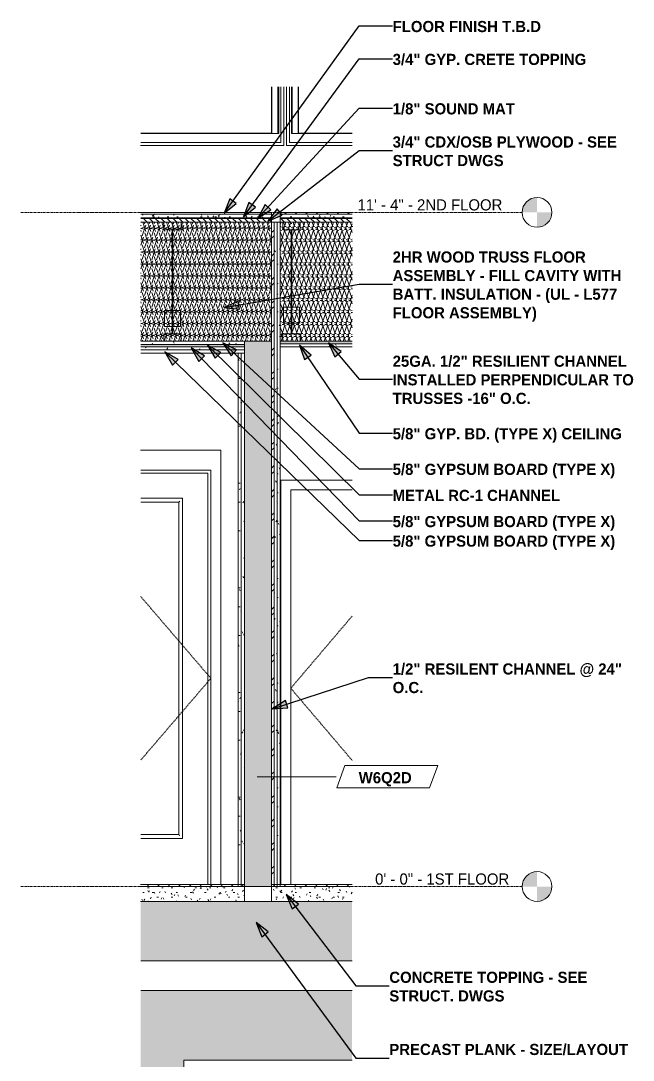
# Model space of a CAD drawing. Header units: inches. Extents: x 2469 to 3241, y -184 to 455.
# Drawn here: x 3117.3 to 3240.8, y -35 to 174.6 of the extents above; entities that cross this region are included whole.
import ezdxf

# ---------------------------------------------------------------- set-up
doc = ezdxf.new("R2010")
doc.units = ezdxf.units.IN
doc.header["$MEASUREMENT"] = 0
doc.linetypes.add('Dash 1_16_', pattern=[0.125, 0.0625, -0.0625])
doc.linetypes.add('Grid Line 1_2_', pattern=[0.875, 0.5, -0.125, 0.125, -0.125])
for name, color, linetype, lineweight in [('0-3', 55, 'Continuous', 9), ('0-4', 250, 'Continuous', 5), ('0-5', 253, 'Continuous', 9), ('A-CLNG-1', 251, 'Continuous', 5), ('A-CLNG-2', 13, 'Continuous', 9), ('A-CLNG-3', 7, 'Continuous', 9), ('A-CLNG-PATT-1', 45, 'Continuous', 9), ('A-DOOR-2', 55, 'Continuous', 9), ('A-DOOR-3', 55, 'Dash 1_16_', 9), ('A-DOOR-6', 253, 'Dash 1_16_', 9), ('A-DOOR-FRAM-2', 55, 'Continuous', 9), ('A-DOOR-FRAM-3', 253, 'Continuous', 9), ('A-FLOR-2', 8, 'Continuous', 5), ('A-FLOR-3', 7, 'Continuous', 9), ('A-FLOR-5', 192, 'Continuous', 9), ('A-FLOR-LEVL', 51, 'Continuous', 9), ('A-FLOR-LEVL-1', 51, 'Grid Line 1_2_', 9), ('A-FLOR-MCUT-1', 7, 'Continuous', 9), ('A-FLOR-MCUT-2', 51, 'Continuous', 9), ('A-FLOR-PATT-1', 45, 'Continuous', 9), ('A-GLAZ-1', 55, 'Continuous', 9), ('A-WALL-1', 7, 'Continuous', 9), ('A-WALL-2', 55, 'Continuous', 9), ('A-WALL-IDEN', 211, 'Continuous', 9), ('A-WALL-PATT-1', 55, 'Continuous', 9), ('A-WALL-PATT-2', 45, 'Continuous', 9), ('G-ANNO-TEXT', 231, 'Continuous', 30), ('G-ANNO-TEXT-1', 231, 'Continuous', 9), ('I-WALL-2', 7, 'Continuous', 9), ('S-BEAM-1', 55, 'Continuous', 9), ('S-BEAM-2', 10, 'Continuous', 9), ('S-BEAM-3', 7, 'Continuous', 9), ('S-FNDN-3', 55, 'Continuous', 9)]:
    doc.layers.add(name, color=color, linetype=linetype, lineweight=lineweight)
doc.styles.add('Century Gothic', font='ufonts.com_century-gothic.ttf', dxfattribs={"height": 2.25})
doc.styles.add('Century Gothic_B', font='GOTHICB.TTF', dxfattribs={"height": 2.25})
pattern_1 = [(0, (3412.718, 67.914), (7.68, 1.92), [0.317, -5.443, 0.317, -5.443, -30.72]), (0, (3412.718, 67.914), (7.68, 1.92), [-11.52, 0.317, -11.203, 0.317, -5.443, -13.44]), (0, (3412.718, 67.914), (7.68, 1.92), [-28.8, 0.317, -3.523, 0.317, -9.283]), (120, (3415.598, 68.874), (-5.502769, 5.691075), [0.317, -5.443, 0.317, -5.443, -30.72]), (120, (3415.598, 68.874), (-5.502769, 5.691075), [-11.52, 0.317, -11.203, 0.317, -5.443, -13.44]), (120, (3415.598, 68.874), (-5.502769, 5.691075), [-28.8, 0.317, -3.523, 0.317, -9.283]), (240, (3416.558, 72.714), (-2.177231, -7.611075), [0.317, -5.443, 0.317, -5.443, -30.72]), (240, (3416.558, 72.714), (-2.177231, -7.611075), [-11.52, 0.317, -11.203, 0.317, -5.443, -13.44]), (240, (3416.558, 72.714), (-2.177231, -7.611075), [-28.8, 0.317, -3.523, 0.317, -9.283])]
pattern_2 = [(161.57, (3412.838, 68.034), (-0.9603837, -0.00039918), [0, -6.83, 0.758, 0]), (18.43, (3412.598, 68.034), (-0.9603837, 0.00039918), [0, -6.83, 0.758, 0]), (108.43, (3412.838, 68.034), (0.47951018, -2.4005264), [2.276, -5.312]), (71.57, (3412.598, 68.034), (0.47951018, 2.4005264), [2.276, -5.312])]
pattern_3 = [(0, (3412.718, 67.914), (3.84, 0.96), [0.317, -2.563, 0.317, -2.563, -15.36]), (0, (3412.718, 67.914), (3.84, 0.96), [-5.76, 0.317, -5.443, 0.317, -2.563, -6.72]), (0, (3412.718, 67.914), (3.84, 0.96), [-14.4, 0.317, -1.603, 0.317, -4.483]), (120, (3414.158, 68.394), (-2.7513844, 2.8455376), [0.317, -2.563, 0.317, -2.563, -15.36]), (120, (3414.158, 68.394), (-2.7513844, 2.8455376), [-5.76, 0.317, -5.443, 0.317, -2.563, -6.72]), (120, (3414.158, 68.394), (-2.7513844, 2.8455376), [-14.4, 0.317, -1.603, 0.317, -4.483]), (240, (3414.638, 70.314), (-1.0886156, -3.8055376), [0.317, -2.563, 0.317, -2.563, -15.36]), (240, (3414.638, 70.314), (-1.0886156, -3.8055376), [-5.76, 0.317, -5.443, 0.317, -2.563, -6.72]), (240, (3414.638, 70.314), (-1.0886156, -3.8055376), [-14.4, 0.317, -1.603, 0.317, -4.483])]
pattern_4 = [(135, (3868.5813, 67.914), (-1.0606602, -1.0606602), [])]
pattern_5 = [(0, (3868.5813, 67.914), (3.84, 0.96), [0.317, -2.563, 0.317, -2.563, -15.36]), (0, (3868.5813, 67.914), (3.84, 0.96), [-5.76, 0.317, -5.443, 0.317, -2.563, -6.72]), (0, (3868.5813, 67.914), (3.84, 0.96), [-14.4, 0.317, -1.603, 0.317, -4.483]), (120, (3870.0213, 68.394), (-2.7513844, 2.8455376), [0.317, -2.563, 0.317, -2.563, -15.36]), (120, (3870.0213, 68.394), (-2.7513844, 2.8455376), [-5.76, 0.317, -5.443, 0.317, -2.563, -6.72]), (120, (3870.0213, 68.394), (-2.7513844, 2.8455376), [-14.4, 0.317, -1.603, 0.317, -4.483]), (240, (3870.5013, 70.314), (-1.0886156, -3.8055376), [0.317, -2.563, 0.317, -2.563, -15.36]), (240, (3870.5013, 70.314), (-1.0886156, -3.8055376), [-5.76, 0.317, -5.443, 0.317, -2.563, -6.72]), (240, (3870.5013, 70.314), (-1.0886156, -3.8055376), [-14.4, 0.317, -1.603, 0.317, -4.483])]

# ---------------------------------------------------------------- blocks, each defined once
blk = doc.blocks.new('SWING - SINGLE - FLUSH - SWING - 34_ x 80_ - WITH ACOUSTICAL SEAL-3983847-WALL SECTION - WEST STAIR - NORTH CORRIDOR WALL')
at = {"layer": 'A-DOOR-6'}
for p in [(2728.24, 54.55), (2728.24, 25.45)]:
    blk.add_line(p, (2715.87, 40), dxfattribs=at)
at = {"layer": 'A-DOOR-FRAM-3'}
for p, q in [((2728.24, 82), (2713.87, 82)), ((2713.87, 82), (2713.87, 0.37)), ((2715.87, 0.37), (2715.87, 80)), ((2715.87, 80), (2728.24, 80))]:
    blk.add_line(p, q, dxfattribs=at)
blk = doc.blocks.new('CTR - 1st Phase - Unit Layouts_rvt-4-WALL SECTION - WEST STAIR - NORTH CORRIDOR WALL')
at = {"layer": '0-5'}
blk.add_blockref('SWING - SINGLE - FLUSH - SWING - 34_ x 80_ - WITH ACOUSTICAL SEAL-3983847-WALL SECTION - WEST STAIR - NORTH CORRIDOR WALL', (0, 0), dxfattribs=at)
blk = doc.blocks.new('CTR - 1st Phase -Stairs _ Elevators_rvt-4-WALL SECTION - WEST STAIR - NORTH CORRIDOR WALL')
at = {"layer": 'A-CLNG-1'}
blk.add_hatch(color=256, dxfattribs=at).paths.add_polyline_path([(2706.5, 108.87), (2706.5, 109.37), (2685.59, 109.37), (2685.59, 108.87), (2705.87, 108.87)], flags=0)
at = {"layer": 'A-CLNG-PATT-1'}
h = blk.add_hatch(dxfattribs=at)
h.set_pattern_fill('FP_45', color=256, style=0, pattern_type=2)
h.set_pattern_definition(pattern_1)
h.paths.add_polyline_path([(2706.5, 109.37), (2706.5, 110), (2685.59, 110), (2685.59, 109.37), (2705.87, 109.37)], flags=0)
h = blk.add_hatch(dxfattribs=at)
h.set_pattern_fill('FP_45', color=256, style=0, pattern_type=2)
h.set_pattern_definition(pattern_1)
h.paths.add_polyline_path([(2705.25, 108.25), (2706.5, 108.25), (2706.5, 108.87), (2685.59, 108.87), (2685.59, 108.25), (2696.25, 108.25)], flags=0)
h = blk.add_hatch(dxfattribs=at)
h.set_pattern_fill('FP_45', color=256, style=0, pattern_type=2)
h.set_pattern_definition(pattern_1)
h.paths.add_polyline_path([(2692.75, 107.62), (2706.5, 107.62), (2706.5, 108.25), (2685.59, 108.25), (2685.59, 107.62)], flags=0)
at = {"layer": 'A-FLOR-2'}
blk.add_hatch(color=256, dxfattribs=at).paths.add_polyline_path([(2706.92, 134.75), (2712, 134.75), (2712, 134.87), (2685.59, 134.87), (2685.59, 134.75), (2691.96, 134.75)], flags=0)
at = {"layer": 'A-FLOR-PATT-1'}
h = blk.add_hatch(dxfattribs=at)
h.set_pattern_fill('FP_42', color=256, style=0, pattern_type=2)
h.set_pattern_definition(pattern_3)
h.paths.add_polyline_path([(2685.59, 134.87), (2712, 134.87), (2712, 135.62), (2685.59, 135.62)], flags=0)
h = blk.add_hatch(dxfattribs=at)
h.set_pattern_fill('FP_43', color=256, style=0, pattern_type=2)
h.set_pattern_definition([(0, (3412.718, 67.914), (0, 1.2), []), (315, (3412.718, 67.914), (1.1992531, 0), [1.696, -1.696]), (45, (3412.718, 67.914), (1.1992531, 0), [1.696, -1.696])])
h.paths.add_polyline_path([(2712, 134), (2712, 134.75), (2685.59, 134.75), (2685.59, 134), (2706.92, 134)], flags=0)
h = blk.add_hatch(dxfattribs=at)
h.set_pattern_fill('FP_40', color=256, style=0, pattern_type=2)
h.set_pattern_definition(pattern_2)
h.paths.add_polyline_path([(2706.92, 110), (2712, 110), (2712, 134), (2685.59, 134), (2685.59, 110), (2706.5, 110)], flags=0)
at = {"layer": 'A-WALL-PATT-2'}
h = blk.add_hatch(dxfattribs=at)
h.set_pattern_fill('FP_46', color=256, style=0, pattern_type=2)
h.set_pattern_definition([(45, (3412.718, 67.914), (-2.375879, 2.375879), []), (45, (3412.718, 71.514), (-2.375879, 2.375879), [])])
h.paths.add_polyline_path([(2712.5, 0.37), (2712.5, 0.37), (2712.5, 134), (2712, 134), (2712, 0.37)], flags=0)
h = blk.add_hatch(dxfattribs=at)
h.set_pattern_fill('FP_45', color=256, style=0, pattern_type=2)
h.set_pattern_definition(pattern_1)
h.paths.add_polyline_path([(2713.12, 0.37), (2713.12, 134), (2712.5, 134), (2712.5, 0.37)], flags=0)
h = blk.add_hatch(dxfattribs=at)
h.set_pattern_fill('FP_45', color=256, style=0, pattern_type=2)
h.set_pattern_definition(pattern_1)
h.paths.add_polyline_path([(2713.75, 0.37), (2713.75, 134), (2713.12, 134), (2713.12, 0.37)], flags=0)
h = blk.add_hatch(dxfattribs=at)
h.set_pattern_fill('FP_40', color=256, style=0, pattern_type=2)
h.set_pattern_definition(pattern_2)
h.paths.add_polyline_path([(2712, 0), (2712, 110), (2706.5, 110), (2706.5, 0), (2706.92, 0)], flags=0)
h = blk.add_hatch(dxfattribs=at)
h.set_pattern_fill('FP_45', color=256, style=0, pattern_type=2)
h.set_pattern_definition(pattern_1)
h.paths.add_polyline_path([(2705.87, 0.37), (2705.87, 107.62), (2705.25, 107.62), (2705.25, 0.37)], flags=0)
h = blk.add_hatch(dxfattribs=at)
h.set_pattern_fill('FP_45', color=256, style=0, pattern_type=2)
h.set_pattern_definition(pattern_1)
h.paths.add_polyline_path([(2705.87, 0.37), (2706.5, 0.37), (2706.5, 107.62), (2705.87, 107.62), (2705.87, 2.12)], flags=0)
at = {"layer": 'A-CLNG-3'}
for p, q in [((2706.5, 110), (2685.59, 110)), ((2706.5, 109.37), (2685.59, 109.37)), ((2706.5, 109.37), (2706.5, 110)), ((2706.5, 108.87), (2706.5, 109.37)), ((2706.5, 108.87), (2685.59, 108.87)), ((2706.5, 108.25), (2685.59, 108.25)), ((2685.59, 107.62), (2705.25, 107.62)), ((2705.25, 107.62), (2705.87, 107.62)), ((2705.87, 107.62), (2706.5, 107.62)), ((2706.5, 108.25), (2706.5, 108.87)), ((2706.5, 107.62), (2706.5, 108.25))]:
    blk.add_line(p, q, dxfattribs=at)
at = {"layer": 'A-FLOR-3'}
for p, q in [((2712, 136), (2685.59, 136)), ((2712, 134), (2712, 136)), ((2685.59, 110), (2706.5, 110))]:
    blk.add_line(p, q, dxfattribs=at)
at = {"layer": 'A-FLOR-MCUT-1'}
for p, q in [((2712, 135.62), (2685.59, 135.62)), ((2712, 134.87), (2685.59, 134.87)), ((2712, 134.75), (2685.59, 134.75)), ((2712, 134), (2685.59, 134)), ((2712, 110), (2712, 134)), ((2706.5, 110), (2712, 110))]:
    blk.add_line(p, q, dxfattribs=at)
at = {"layer": 'A-WALL-1'}
for p, q in [((2712, 134), (2712, 110)), ((2712.5, 134), (2712.5, 0)), ((2713.12, 134), (2713.12, 0)), ((2712, 110), (2706.5, 110)), ((2706.5, 110), (2706.5, 109.37)), ((2706.5, 109.37), (2706.5, 108.87)), ((2712, 110), (2712, 0)), ((2705.87, 107.62), (2705.25, 107.62)), ((2706.5, 107.62), (2705.87, 107.62)), ((2705.87, 107.62), (2705.87, 0)), ((2706.5, 108.87), (2706.5, 108.25)), ((2706.5, 108.25), (2706.5, 107.62)), ((2706.5, 107.62), (2706.5, 0))]:
    blk.add_line(p, q, dxfattribs=at)
at = {"layer": 'I-WALL-2'}
for p, q in [((2713.75, 134), (2712, 134)), ((2713.75, 0), (2713.75, 134)), ((2705.25, 107.62), (2705.25, 0)), ((2705.25, 0), (2713.75, 0))]:
    blk.add_line(p, q, dxfattribs=at)
blk = doc.blocks.new('034100 - Precast Structural Concrete - Solid Plank - 12_-1875030-WALL SECTION - WEST STAIR - NORTH CORRIDOR WALL')
at = {"layer": 'S-BEAM-1'}
blk.add_line((2728.24, -21), (2685.59, -21), dxfattribs=at)
blk = doc.blocks.new('034100 - Precast Structural Concrete - Solid Plank - 12_-1871119-WALL SECTION - WEST STAIR - NORTH CORRIDOR WALL')
at = {"layer": 'S-BEAM-2'}
blk.add_hatch(color=256, dxfattribs=at).paths.add_polyline_path([(2728.24, -15), (2728.24, -3), (2685.59, -3), (2685.59, -15)], flags=0)
at = {"layer": 'S-BEAM-3'}
for p, q in [((2728.24, -3), (2685.59, -3)), ((2685.59, -15), (2728.24, -15))]:
    blk.add_line(p, q, dxfattribs=at)
blk = doc.blocks.new('TRUSS - 24_-2435254-WALL SECTION - WEST STAIR - NORTH CORRIDOR WALL')
at = {"layer": 'S-BEAM-1'}
for p, q in [((2715.94, 133.75), (2716.06, 133.75)), ((2715.94, 111.5), (2715.94, 132.5)), ((2716.06, 132.5), (2716.06, 111.5))]:
    blk.add_line(p, q, dxfattribs=at)
at = {"layer": 'S-BEAM-3'}
for p, q in [((2717.75, 134), (2714.25, 134)), ((2714.25, 134), (2714.25, 132.5)), ((2714.25, 132.5), (2717.75, 132.5)), ((2717.75, 132.5), (2717.75, 134)), ((2717.62, 116.87), (2714.37, 116.87)), ((2714.37, 116.87), (2714.37, 113.62)), ((2717.62, 113.62), (2717.62, 116.87)), ((2714.37, 113.62), (2717.62, 113.62)), ((2717.75, 111.5), (2714.25, 111.5)), ((2714.25, 111.5), (2714.25, 110)), ((2717.75, 110), (2717.75, 111.5)), ((2714.25, 110), (2717.75, 110))]:
    blk.add_line(p, q, dxfattribs=at)
blk = doc.blocks.new('TRUSS - 24_-2436608-WALL SECTION - WEST STAIR - NORTH CORRIDOR WALL')
at = {"layer": 'S-BEAM-1'}
for p, q in [((2691.94, 133.75), (2692.06, 133.75)), ((2691.94, 111.5), (2691.94, 132.5)), ((2692.06, 132.5), (2692.06, 111.5))]:
    blk.add_line(p, q, dxfattribs=at)
at = {"layer": 'S-BEAM-3'}
for p, q in [((2693.75, 134), (2690.25, 134)), ((2690.25, 134), (2690.25, 132.5)), ((2690.25, 132.5), (2693.75, 132.5)), ((2693.75, 132.5), (2693.75, 134)), ((2693.62, 116.23), (2690.37, 116.23)), ((2690.37, 116.23), (2690.37, 112.98)), ((2693.62, 112.98), (2693.62, 116.23)), ((2693.75, 111.5), (2690.25, 111.5)), ((2690.25, 111.5), (2690.25, 110)), ((2690.37, 112.98), (2693.62, 112.98)), ((2693.75, 110), (2693.75, 111.5)), ((2690.25, 110), (2693.75, 110))]:
    blk.add_line(p, q, dxfattribs=at)
blk = doc.blocks.new('CTR - 1st Phase - Structure_rvt-4-WALL SECTION - WEST STAIR - NORTH CORRIDOR WALL')
at = {"layer": 'A-WALL-PATT-1'}
h = blk.add_hatch(dxfattribs=at)
h.set_pattern_fill('FP_42', color=256, style=0, pattern_type=2)
h.set_pattern_definition(pattern_3)
h.paths.add_polyline_path([(2728.24, -151.75), (2728.24, -71), (2694.32, -71), (2694.32, -35), (2728.24, -35), (2728.24, -21), (2685.59, -21), (2685.59, -151.75), (2717.16, -151.75)], flags=0)
at = {"layer": 'S-FNDN-3'}
for p, q in [((2694.32, -35), (2728.24, -35)), ((2694.32, -71), (2694.32, -35)), ((2728.24, -71), (2694.32, -71))]:
    blk.add_line(p, q, dxfattribs=at)
at = {"layer": '0-3'}
for name in ['TRUSS - 24_-2436608-WALL SECTION - WEST STAIR - NORTH CORRIDOR WALL', 'TRUSS - 24_-2435254-WALL SECTION - WEST STAIR - NORTH CORRIDOR WALL', '034100 - Precast Structural Concrete - Solid Plank - 12_-1871119-WALL SECTION - WEST STAIR - NORTH CORRIDOR WALL', '034100 - Precast Structural Concrete - Solid Plank - 12_-1875030-WALL SECTION - WEST STAIR - NORTH CORRIDOR WALL']:
    blk.add_blockref(name, (0, 0), dxfattribs=at)
blk = doc.blocks.new('Window-Double_Hung-Marvin-Essential - ESDH3066 - 2nd Floor-3357213-WALL SECTION - WEST STAIR - NORTH CORRIDOR WALL')
at = {"layer": 'A-GLAZ-1'}
for p, q in [((2712, 151.97), (2712, 161.33)), ((2712.06, 151.91), (2712.06, 161.33)), ((2713.28, 161.33), (2713.28, 151.91)), ((2713.38, 161.33), (2713.38, 151.91)), ((2713.44, 161.33), (2713.44, 151.91)), ((2713.85, 161.33), (2713.85, 150.12)), ((2714.47, 149.5), (2714.47, 161.33)), ((2685.59, 151.97), (2712, 151.97)), ((2713.44, 151.91), (2685.59, 151.91)), ((2712.06, 151.91), (2712, 151.97)), ((2713.85, 150.12), (2685.59, 150.12)), ((2685.59, 149.5), (2714.47, 149.5))]:
    blk.add_line(p, q, dxfattribs=at)
blk = doc.blocks.new('STOREFRONT DOOR B - ALUM_ STILE W_ GLASS INSET-2790180-WALL SECTION - WEST STAIR - NORTH CORRIDOR WALL')
at = {"layer": 'A-DOOR-2'}
for p, q in [((2694.06, 78.31), (2685.59, 78.31)), ((2694.06, 9.69), (2694.06, 78.31)), ((2685.59, 77.53), (2693.28, 77.53)), ((2693.28, 77.53), (2693.28, 10.47)), ((2693.28, 10.47), (2685.59, 10.47)), ((2685.59, 9.69), (2694.06, 9.69))]:
    blk.add_line(p, q, dxfattribs=at)
for points, knots in [([(2693.28, 77.53), (2693.28, 77.53), (2693.28, 77.53), (2693.29, 77.54), (2693.3, 77.55), (2693.31, 77.57), (2693.33, 77.58), (2693.34, 77.59), (2693.35, 77.6), (2693.37, 77.62), (2693.39, 77.64), (2693.4, 77.65), (2693.43, 77.68), (2693.46, 77.71), (2693.47, 77.72)], [0, 0, 0, 0, 0.166667, 0.25, 0.333333, 0.416667, 0.458333, 0.5, 0.583333, 0.666667, 0.708333, 0.75, 0.833333, 1, 1, 1, 1]), ([(2693.98, 78.24), (2693.99, 78.24), (2694, 78.25), (2694.02, 78.27), (2694.02, 78.27), (2694.03, 78.28), (2694.03, 78.29), (2694.04, 78.29), (2694.05, 78.3), (2694.05, 78.3), (2694.06, 78.31), (2694.06, 78.31), (2694.06, 78.31), (2694.06, 78.31)], [0, 0, 0, 0, 0.166667, 0.25, 0.333333, 0.375, 0.416667, 0.5, 0.583333, 0.666667, 0.75, 0.833333, 1, 1, 1, 1]), ([(2693.28, 10.47), (2693.28, 10.47), (2693.28, 10.47), (2693.29, 10.46), (2693.3, 10.45), (2693.31, 10.43), (2693.33, 10.42), (2693.34, 10.41), (2693.35, 10.4), (2693.37, 10.38), (2693.39, 10.36), (2693.4, 10.35), (2693.43, 10.32), (2693.46, 10.29), (2693.47, 10.28)], [0, 0, 0, 0, 0.166667, 0.25, 0.333333, 0.416667, 0.458333, 0.5, 0.583333, 0.666667, 0.708333, 0.75, 0.833333, 1, 1, 1, 1]), ([(2693.98, 9.76), (2693.99, 9.76), (2694, 9.75), (2694.02, 9.73), (2694.02, 9.73), (2694.03, 9.72), (2694.03, 9.71), (2694.04, 9.71), (2694.05, 9.7), (2694.05, 9.7), (2694.06, 9.69), (2694.06, 9.69), (2694.06, 9.69), (2694.06, 9.69)], [0, 0, 0, 0, 0.166667, 0.25, 0.333333, 0.375, 0.416667, 0.5, 0.583333, 0.666667, 0.75, 0.833333, 1, 1, 1, 1])]:
    blk.add_open_spline(points, degree=3, knots=knots, dxfattribs=at)
at = {"layer": 'A-DOOR-3'}
for p, q in [((2685.59, 58.52), (2699.75, 42)), ((2699.75, 42), (2685.59, 25.48))]:
    blk.add_line(p, q, dxfattribs=at)
at = {"layer": 'A-DOOR-FRAM-2'}
for p, q in [((2685.59, 84), (2699.75, 84)), ((2699.75, 84), (2699.75, 0.37)), ((2685.59, 83.37), (2699.12, 83.37)), ((2699.12, 83.37), (2699.12, 0.37))]:
    blk.add_line(p, q, dxfattribs=at)
blk = doc.blocks.new('Window-Double_Hung-Marvin-Essential - ESDH3066 - 2nd Floor-3357214-WALL SECTION - WEST STAIR - NORTH CORRIDOR WALL')
at = {"layer": 'A-GLAZ-1'}
for p, q in [((2714.98, 161.33), (2714.98, 149.5)), ((2715.6, 150.12), (2715.6, 161.33)), ((2716.01, 151.91), (2716.01, 161.33)), ((2716.07, 151.91), (2716.07, 161.33)), ((2716.16, 151.91), (2716.16, 161.33)), ((2717.38, 161.33), (2717.38, 151.91)), ((2717.44, 161.33), (2717.44, 151.97)), ((2728.24, 151.91), (2716.01, 151.91)), ((2717.44, 151.97), (2717.38, 151.91)), ((2717.44, 151.97), (2728.24, 151.97)), ((2714.98, 149.5), (2728.24, 149.5)), ((2728.24, 150.12), (2715.6, 150.12))]:
    blk.add_line(p, q, dxfattribs=at)
blk = doc.blocks.new('Level - Level Head - Circle-50818-WALL SECTION - WEST STAIR - NORTH CORRIDOR WALL')
at = {"layer": 'A-FLOR-LEVL'}
h = blk.add_hatch(color=256, dxfattribs=at)
edge = h.paths.add_edge_path(flags=0)
edge.add_line((2765.53, 0), (2762.53, 0))
edge.add_arc((2765.53, 0), 3, 90, 180, ccw=False)
edge.add_line((2765.53, 3), (2765.53, 0))
h = blk.add_hatch(color=256, dxfattribs=at)
edge = h.paths.add_edge_path(flags=0)
edge.add_line((2765.53, -3), (2765.53, 0))
edge.add_line((2765.53, 0), (2768.53, 0))
edge.add_arc((2765.53, 0), 3, 270, 360, ccw=False)
blk.add_circle((2765.53, 0), 3, dxfattribs=at)
blk = doc.blocks.new('Wall Tag - Arch Wall-3269662-WALL SECTION - WEST STAIR - NORTH CORRIDOR WALL')
at = {"layer": 'A-WALL-IDEN'}
for p, q in [((2726.78, 24.39), (2725.14, 19.89)), ((2745.51, 24.39), (2726.78, 24.39)), ((2743.87, 19.89), (2745.51, 24.39)), ((2725.14, 19.89), (2743.87, 19.89))]:
    blk.add_line(p, q, dxfattribs=at)

msp = doc.modelspace()

# ---------------------------------------------------------------- hatches: boundary and pattern name
at = {"layer": 'A-CLNG-1'}
msp.add_hatch(color=256, dxfattribs=at).paths.add_polyline_path([(3173.44317, 109.5), (3184.10767, 109.5), (3184.10767, 110), (3169.61203, 110), (3169.61203, 109.5), (3169.638704, 109.5)], flags=0)
at = {"layer": 'A-CLNG-PATT-1'}
h = msp.add_hatch(dxfattribs=at)
h.set_pattern_fill('FP_45', color=256, style=0, pattern_type=2)
h.set_pattern_definition([(0, (3868.5813, 67.914), (7.68, 1.92), [0.317, -5.443, 0.317, -5.443, -30.72]), (0, (3868.5813, 67.914), (7.68, 1.92), [-11.52, 0.317, -11.203, 0.317, -5.443, -13.44]), (0, (3868.5813, 67.914), (7.68, 1.92), [-28.8, 0.317, -3.523, 0.317, -9.283]), (120, (3871.4613, 68.874), (-5.502769, 5.691075), [0.317, -5.443, 0.317, -5.443, -30.72]), (120, (3871.4613, 68.874), (-5.502769, 5.691075), [-11.52, 0.317, -11.203, 0.317, -5.443, -13.44]), (120, (3871.4613, 68.874), (-5.502769, 5.691075), [-28.8, 0.317, -3.523, 0.317, -9.283]), (240, (3872.4213, 72.714), (-2.177231, -7.611075), [0.317, -5.443, 0.317, -5.443, -30.72]), (240, (3872.4213, 72.714), (-2.177231, -7.611075), [-11.52, 0.317, -11.203, 0.317, -5.443, -13.44]), (240, (3872.4213, 72.714), (-2.177231, -7.611075), [-28.8, 0.317, -3.523, 0.317, -9.283])])
h.paths.add_polyline_path([(3184.10767, 108.875), (3184.10767, 109.5), (3169.61203, 109.5), (3169.61203, 108.875), (3173.44317, 108.875)], flags=0)
at = {"layer": 'A-FLOR-2'}
msp.add_hatch(color=256, dxfattribs=at).paths.add_polyline_path([(3184.10767, 134.75), (3184.10767, 134.875), (3169.61203, 134.875), (3169.61203, 134.75), (3173.44317, 134.75)], flags=0)
at = {"layer": 'A-FLOR-PATT-1'}
h = msp.add_hatch(dxfattribs=at)
h.set_pattern_fill('FP_41', color=256, style=0, pattern_type=2)
h.set_pattern_definition(pattern_4)
h.paths.add_polyline_path([(3169.61203, 135.625), (3184.10767, 135.629751), (3184.10767, 136), (3169.61203, 136)], flags=0)
h = msp.add_hatch(dxfattribs=at)
h.set_pattern_fill('FP_42', color=256, style=0, pattern_type=2)
h.set_pattern_definition(pattern_5)
h.paths.add_polyline_path([(3169.61203, 134.875), (3184.10767, 134.884501), (3184.10767, 135.625), (3169.61203, 135.625), (3169.61203, 135.120277)], flags=0)
h = msp.add_hatch(dxfattribs=at)
h.set_pattern_fill('FP_43', color=256, style=0, pattern_type=2)
h.set_pattern_definition([(0, (3868.5813, 67.914), (0, 1.2), []), (315, (3868.5813, 67.914), (1.1992531, 0), [1.696, -1.696]), (45, (3868.5813, 67.914), (1.1992531, 0), [1.696, -1.696])])
h.paths.add_polyline_path([(3184.10767, 134), (3184.10767, 134.75), (3169.61203, 134.75), (3169.61203, 134), (3173.44317, 134)], flags=0)
h = msp.add_hatch(dxfattribs=at)
h.set_pattern_fill('FP_40', color=256, style=0, pattern_type=2)
h.set_pattern_definition([(161.57, (3868.7013, 68.034), (-0.9603837, -0.00039918), [0, -6.83, 0.758, 0]), (18.43, (3868.4613, 68.034), (-0.9603837, 0.00039918), [0, -6.83, 0.758, 0]), (108.43, (3868.7013, 68.034), (0.47951018, -2.4005264), [2.276, -5.312]), (71.57, (3868.4613, 68.034), (0.47951018, 2.4005264), [2.276, -5.312])])
h.paths.add_polyline_path([(3173.44317, 110), (3184.10767, 110), (3184.10767, 134), (3169.61203, 134), (3169.61203, 110)], flags=0)
h = msp.add_hatch(dxfattribs=at)
h.set_pattern_fill('FP_41', color=256, style=0, pattern_type=2)
h.set_pattern_definition(pattern_4)
h.paths.add_polyline_path([(3167.86203, 0), (3184.10767, 0.005482), (3184.10767, 0.375), (3167.86203, 0.375)], flags=0)
h.paths.add_polyline_path([(3141.44967, 0), (3162.36203, 0), (3162.36203, 0.375), (3141.44967, 0.375), (3141.44967, 0.331523)], flags=0)
h = msp.add_hatch(dxfattribs=at)
h.set_pattern_fill('FP_42', color=256, style=0, pattern_type=2)
h.set_pattern_definition(pattern_5)
h.paths.add_polyline_path([(3162.36203, -3), (3162.36203, 0), (3141.44967, 0), (3141.44967, -3), (3152.11417, -3)], flags=0)
h.paths.add_polyline_path([(3184.10767, -3), (3184.10767, 0), (3167.86203, 0), (3167.86203, -3)], flags=0)
at = {"layer": 'G-ANNO-TEXT'}
for points in [[(3158.322513, 135.821311), (3160.728102, 137.785825), (3159.423557, 138.725424)], [(3162.172166, 135.113411), (3164.594496, 137.057244), (3163.298048, 138.007984)], [(3165.087998, 134.834067), (3167.712797, 136.494367), (3166.530991, 137.584329)], [(3167.116601, 134.254533), (3169.983723, 135.448592), (3169.002572, 136.72218)], [(3158.322513, 116.780543), (3161.415676, 116.500337), (3161.141374, 118.084459)], [(3154.926346, 109.23859), (3156.496969, 106.559166), (3157.626258, 107.703452)], [(3158.032207, 109.688016), (3159.690904, 107.062203), (3160.781587, 108.243343)], [(3173.485232, 109.23859), (3174.503849, 106.30455), (3175.8344, 107.206945)], [(3179.30993, 109.688016), (3180.638267, 106.880581), (3181.864021, 107.920875)], [(3146.293476, 107.853165), (3147.888044, 105.187921), (3149.007034, 106.34228)], [(3151.640683, 108.645161), (3153.154373, 105.933167), (3154.307575, 107.05335)], [(3168.065779, 35.85565), (3171.167374, 36.017761), (3170.670784, 37.546839)], [(3170.801806, -1.634231), (3171.982566, -4.506856), (3173.260687, -3.531616)], [(3164.764729, -7.226258), (3165.891512, -10.120482), (3167.187664, -9.169338)]]:
    msp.add_hatch(color=256, dxfattribs=at).paths.add_polyline_path(points, flags=0)

# ---------------------------------------------------------------- linework, layer by layer
at = {"layer": 'A-CLNG-2'}
for p, q in [((3169.61203, 110), (3169.61203, 108.875)), ((3184.10767, 109.5), (3169.61203, 109.5)), ((3169.61203, 108.875), (3184.10767, 108.875))]:
    msp.add_line(p, q, dxfattribs=at)
at = {"layer": 'A-FLOR-5'}
for p, q in [((3184.10767, 136), (3169.61203, 136)), ((3169.61203, 136), (3169.61203, 110)), ((3169.61203, 110), (3184.10767, 110)), ((3162.36203, 0.375), (3141.44967, 0.375)), ((3162.36203, -3), (3162.36203, 0.375)), ((3184.10767, 0.375), (3167.86203, 0.375)), ((3167.86203, 0.375), (3167.86203, -3)), ((3141.44967, -3), (3162.36203, -3)), ((3167.86203, -3), (3184.10767, -3))]:
    msp.add_line(p, q, dxfattribs=at)
at = {"layer": 'A-FLOR-LEVL-1'}
for p, q in [((3117.275111, 136), (3218.393618, 136)), ((3117.275111, 0), (3218.393618, 0))]:
    msp.add_line(p, q, dxfattribs=at)
at = {"layer": 'A-FLOR-MCUT-2'}
for p, q in [((3184.10767, 135.625), (3169.61203, 135.625)), ((3184.10767, 134.875), (3169.61203, 134.875)), ((3184.10767, 134.75), (3169.61203, 134.75)), ((3184.10767, 134), (3169.61203, 134)), ((3162.36203, 0), (3141.44967, 0)), ((3184.10767, 0), (3167.86203, 0))]:
    msp.add_line(p, q, dxfattribs=at)
at = {"layer": 'A-WALL-2'}
for p, q in [((3170.335468, 161.331214), (3170.335468, 149.5)), ((3170.838593, 149.5), (3170.838593, 161.331214)), ((3170.335468, 149.5), (3141.44967, 149.5)), ((3184.10767, 149.5), (3170.838593, 149.5)), ((3141.44967, 88), (3157.61203, 88)), ((3157.61203, 88), (3157.61203, 0.375))]:
    msp.add_line(p, q, dxfattribs=at)
at = {"layer": 'A-WALL-IDEN'}
msp.add_line((3164.976417, 22.142147), (3180.886993, 22.142147), dxfattribs=at)
at = {"layer": 'G-ANNO-TEXT'}
for p, q in [((3158.322513, 135.821311), (3185.541079, 173.611713)), ((3185.541079, 173.611713), (3192.277939, 173.611713)), ((3162.172166, 135.113411), (3185.541079, 166.97968)), ((3185.541079, 166.97968), (3192.277939, 166.97968)), ((3165.087998, 134.834067), (3185.541079, 157.010611)), ((3185.541079, 157.010611), (3192.277939, 157.010611)), ((3167.116601, 134.254533), (3185.541079, 148.448451)), ((3185.541079, 148.448451), (3192.277939, 148.448451)), ((3159.423557, 138.725424), (3158.322513, 135.821311)), ((3160.728102, 137.785825), (3159.423557, 138.725424)), ((3158.322513, 135.821311), (3160.728102, 137.785825)), ((3163.298048, 138.007984), (3162.172166, 135.113411)), ((3162.172166, 135.113411), (3164.594496, 137.057244)), ((3164.594496, 137.057244), (3163.298048, 138.007984)), ((3166.530991, 137.584329), (3165.087998, 134.834067)), ((3165.087998, 134.834067), (3167.712797, 136.494367)), ((3167.712797, 136.494367), (3166.530991, 137.584329)), ((3169.002572, 136.72218), (3167.116601, 134.254533)), ((3169.983723, 135.448592), (3169.002572, 136.72218)), ((3167.116601, 134.254533), (3169.983723, 135.448592)), ((3158.322513, 116.780543), (3185.541079, 121.493639)), ((3185.541079, 121.493639), (3192.277939, 121.493639)), ((3161.141374, 118.084459), (3158.322513, 116.780543)), ((3161.415676, 116.500337), (3161.141374, 118.084459)), ((3158.322513, 116.780543), (3161.415676, 116.500337)), ((3154.926346, 109.23859), (3156.496969, 106.559166)), ((3157.626258, 107.703452), (3154.926346, 109.23859)), ((3154.926346, 109.23859), (3185.541079, 79.02511)), ((3158.032207, 109.688016), (3159.690904, 107.062203)), ((3160.781587, 108.243343), (3158.032207, 109.688016)), ((3158.032207, 109.688016), (3185.541079, 84.285892)), ((3173.485232, 109.23859), (3174.503849, 106.30455)), ((3175.8344, 107.206945), (3173.485232, 109.23859)), ((3173.485232, 109.23859), (3185.541079, 91.462647)), ((3179.30993, 109.688016), (3180.638267, 106.880581)), ((3181.864021, 107.920875), (3179.30993, 109.688016)), ((3179.30993, 109.688016), (3185.541079, 102.345993)), ((3146.293476, 107.853165), (3147.888044, 105.187921)), ((3149.007034, 106.34228), (3146.293476, 107.853165)), ((3146.293476, 107.853165), (3185.541079, 69.808081)), ((3151.640683, 108.645161), (3153.154373, 105.933167)), ((3154.307575, 107.05335), (3151.640683, 108.645161)), ((3151.640683, 108.645161), (3185.541079, 73.74554)), ((3153.154373, 105.933167), (3154.307575, 107.05335)), ((3156.496969, 106.559166), (3157.626258, 107.703452)), ((3159.690904, 107.062203), (3160.781587, 108.243343)), ((3174.503849, 106.30455), (3175.8344, 107.206945)), ((3180.638267, 106.880581), (3181.864021, 107.920875)), ((3147.888044, 105.187921), (3149.007034, 106.34228)), ((3185.541079, 102.345993), (3192.277939, 102.345993)), ((3185.541079, 91.462647), (3192.277939, 91.462647)), ((3185.541079, 84.285892), (3192.277939, 84.285892)), ((3185.541079, 79.02511), (3192.277939, 79.02511)), ((3185.541079, 73.74554), (3192.277939, 73.74554)), ((3185.541079, 69.808081), (3192.277939, 69.808081)), ((3168.065779, 35.85565), (3187.41332, 42.139043)), ((3187.41332, 42.139043), (3192.277939, 42.139043)), ((3170.670784, 37.546839), (3168.065779, 35.85565)), ((3168.065779, 35.85565), (3171.167374, 36.017761)), ((3171.167374, 36.017761), (3170.670784, 37.546839)), ((3170.801806, -1.634231), (3171.982566, -4.506856)), ((3173.260687, -3.531616), (3170.801806, -1.634231)), ((3170.801806, -1.634231), (3184.866079, -20.066467)), ((3171.982566, -4.506856), (3173.260687, -3.531616)), ((3164.764729, -7.226258), (3165.891512, -10.120482)), ((3167.187664, -9.169338), (3164.764729, -7.226258)), ((3164.764729, -7.226258), (3184.866079, -34.618945)), ((3165.891512, -10.120482), (3167.187664, -9.169338)), ((3184.866079, -20.066467), (3191.602939, -20.066467)), ((3184.866079, -34.618945), (3191.602939, -34.618945))]:
    msp.add_line(p, q, dxfattribs=at)

# ---------------------------------------------------------------- block references
at = {"layer": '0-4'}
for name in ['CTR - 1st Phase -Stairs _ Elevators_rvt-4-WALL SECTION - WEST STAIR - NORTH CORRIDOR WALL', 'CTR - 1st Phase - Structure_rvt-4-WALL SECTION - WEST STAIR - NORTH CORRIDOR WALL', 'CTR - 1st Phase - Unit Layouts_rvt-4-WALL SECTION - WEST STAIR - NORTH CORRIDOR WALL']:
    msp.add_blockref(name, (455.863294, 0), dxfattribs=at)
at = {"layer": 'A-DOOR-2'}
msp.add_blockref('STOREFRONT DOOR B - ALUM_ STILE W_ GLASS INSET-2790180-WALL SECTION - WEST STAIR - NORTH CORRIDOR WALL', (455.863294, 0), dxfattribs=at)
at = {"layer": 'A-FLOR-LEVL'}
for p in [(455.863294, 136), (455.863294, 0)]:
    msp.add_blockref('Level - Level Head - Circle-50818-WALL SECTION - WEST STAIR - NORTH CORRIDOR WALL', p, dxfattribs=at)
at = {"layer": 'A-GLAZ-1'}
for name in ['Window-Double_Hung-Marvin-Essential - ESDH3066 - 2nd Floor-3357213-WALL SECTION - WEST STAIR - NORTH CORRIDOR WALL', 'Window-Double_Hung-Marvin-Essential - ESDH3066 - 2nd Floor-3357214-WALL SECTION - WEST STAIR - NORTH CORRIDOR WALL']:
    msp.add_blockref(name, (455.863294, 0), dxfattribs=at)
at = {"layer": 'A-WALL-IDEN'}
msp.add_blockref('Wall Tag - Arch Wall-3269662-WALL SECTION - WEST STAIR - NORTH CORRIDOR WALL', (455.863294, 0), dxfattribs=at)

# ---------------------------------------------------------------- texts
at = {"layer": 'A-FLOR-LEVL', "char_height": 2.25, "attachment_point": 1, "style": 'Century Gothic'}
for s, insert, width in [('11\' - 4" - 2ND FLOOR', (3185.178117, 138.637696), 36.8145), ('0\' - 0" - 1ST FLOOR', (3188.740321, 2.637696), 32.49675)]:
    msp.add_mtext(s, dxfattribs=dict(at, insert=insert, width=width))
at = {"layer": 'A-WALL-IDEN', "insert": (3185.42895, 23.077797), "char_height": 2.25, "width": 13.86225, "attachment_point": 1, "style": 'Century Gothic_B'}
msp.add_mtext('W6Q2D', dxfattribs=at)
at = {"layer": 'G-ANNO-TEXT-1', "char_height": 2.25, "attachment_point": 1, "style": 'Century Gothic_B'}
for s, insert, width in [('FLOOR FINISH T.B.D', (3192.277939, 174.612304), 34.61775), ('3/4" GYP. CRETE TOPPING', (3192.277939, 167.98027), 47.04075), ('1/8" SOUND MAT', (3192.277939, 158.011202), 30.98175), ('3/4" CDX/OSB PLYWOOD - SEE', (3192.277939, 151.324632), 56.2065), ('STRUCT DWGS', (3192.277939, 147.574632), 25.6035), ('2HR WOOD TRUSS FLOOR', (3192.277939, 128.121001), 45.753), ('ASSEMBLY - FILL CAVITY WITH', (3192.277939, 124.371001), 53.40375), ('BATT. INSULATION - (UL - L577', (3192.277939, 120.621001), 53.55525), ('FLOOR ASSEMBLY)', (3192.277939, 116.871001), 33.633), ('25GA. 1/2" RESILIENT CHANNEL', (3192.277939, 107.097765), 56.964), ('INSTALLED PERPENDICULAR TO', (3192.277939, 103.347765), 55.2975), ('TRUSSES -16" O.C.', (3192.277939, 99.597765), 32.421), ('5/8" GYP. BD. (TYPE X) CEILING', (3192.277939, 92.463237), 56.58525), ('5/8" GYPSUM BOARD (TYPE X)', (3192.277939, 85.286483), 54.843), ('METAL RC-1 CHANNEL', (3192.277939, 80.0257), 40.905), ('5/8" GYPSUM BOARD (TYPE X)', (3192.277939, 74.746131), 54.843), ('5/8" GYPSUM BOARD (TYPE X)', (3192.277939, 70.808671), 54.843), ('1/2" RESILENT CHANNEL @ 24"', (3192.277939, 45.015224), 54.00975), ('O.C.', (3192.277939, 41.265224), 8.40825), ('CONCRETE TOPPING - SEE', (3191.602939, -17.190285), 47.49525), ('STRUCT. DWGS', (3191.602939, -20.940285), 26.664), ('PRECAST PLANK - SIZE/LAYOUT', (3191.602939, -31.742764), 56.055)]:
    msp.add_mtext(s, dxfattribs=dict(at, insert=insert, width=width))

doc.saveas('drawing.dxf')
